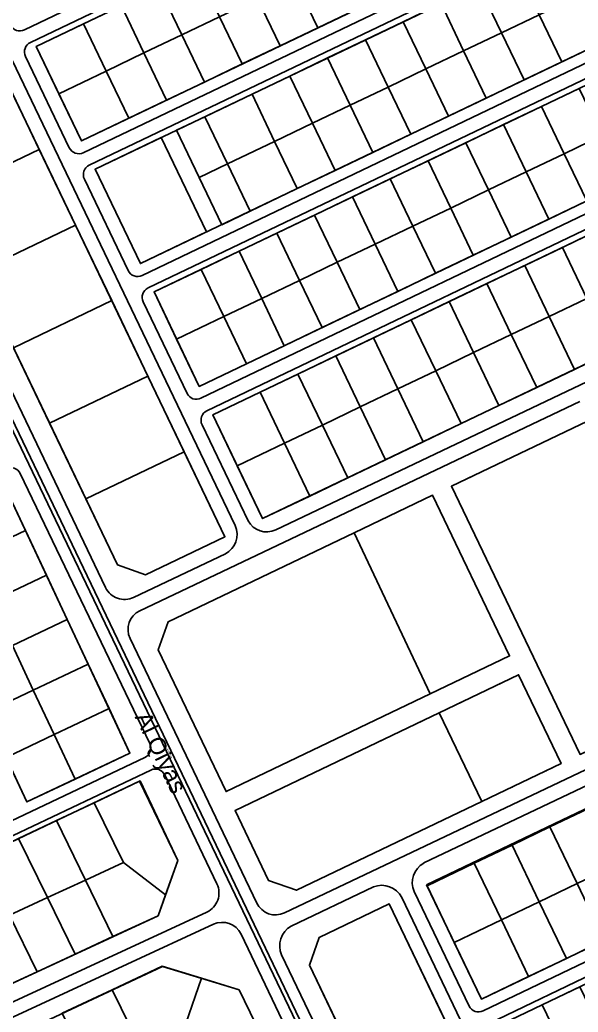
# Model space of a CAD drawing. Header units: metres. Extents: x 678805 to 1359287, y 2747329 to 5497370.
# Drawn here: x 679315.4 to 679581.8, y 2748368.6 to 2748842.5 of the extents above; entities that cross this region are included whole.
import ezdxf
from ezdxf.enums import TextEntityAlignment as Align

# ---------------------------------------------------------------- set-up
doc = ezdxf.new("R2010")
doc.units = ezdxf.units.M
doc.linetypes.add('XREF_MON_GENERAL_LAYOUT$0$ACAD_ISO03W100', pattern=[30, 12, -18])
for name, color, linetype in [('00_XREF_TWQ_URBAN CONTEXT', 7, 'Continuous'), ('XREF_MON_EIT SUPPORT$0$01-TX-NOM Carrers-500', 253, 'Continuous'), ('XREF_MON_EIT SUPPORT$0$01-TX-NOM Carrers_1-2000', 8, 'Continuous'), ('XREF_MON_EIT SUPPORT$0$L-Límite Acera', 9, 'Continuous'), ('XREF_MON_EIT SUPPORT$0$L-Límite Parcela', 5, 'Continuous'), ('XREF_MON_GENERAL_LAYOUT$0$00_Sorround Parcels', 252, 'XREF_MON_GENERAL_LAYOUT$0$ACAD_ISO03W100'), ('XREF_MON_URBAN CONTEXT$0$Parcel', 7, 'Continuous'), ('XREF_MON_URBAN CONTEXT$0$XREF_MON_EIT SUPPORT', 7, 'Continuous')]:
    doc.layers.add(name, color=color, linetype=linetype)
doc.layers.add('02-L-Waterfeatures 01', color=7, linetype='Continuous', true_color=0x4da6ff)
doc.styles.add('XREF_MON_EIT SUPPORT$0$Standard', font='arial.ttf')
doc.styles.add('XREF_MON_GENERAL_LAYOUT$0$Standard', font='arial.ttf')

# ---------------------------------------------------------------- blocks, each defined once
blk = doc.blocks.new('XREF_MON_EIT SUPPORT')
at = {"layer": 'XREF_MON_EIT SUPPORT$0$L-Límite Acera'}
for p, q in [((679356.31, 2748571.34), (679190.51, 2748917.57)), ((679281.83, 2748885.41), (679418.1, 2748600.94)), ((679437.47, 2748598.92), (679579.62, 2748666.56)), ((679402.32, 2748649.14), (679424.33, 2748603.21)), ((679413.45, 2748587.49), (679369.65, 2748566.64)), ((679508.14, 2748439.85), (679654.61, 2748509.55)), ((679539.27, 2748363.25), (679785.84, 2748481.37)), ((679444.8, 2748409.71), (679484.12, 2748428.42)), ((679497.62, 2748423.36), (679653, 2748099.01)), ((679529.75, 2748371.55), (679503.58, 2748426.2)), ((679637.91, 2747983.27), (679440.3, 2748395.94))]:
    blk.add_line(p, q, dxfattribs=at)
for points in [[(679546.11, 2748947.1), (679317.58, 2748837.63)], [(679320.43, 2748831.68), (679548.96, 2748941.15)], [(679574.19, 2748888.48), (679345.66, 2748779.01)], [(679348.51, 2748773.05), (679577.04, 2748882.53)], [(679602.27, 2748829.86), (679373.74, 2748720.39)], [(679338.99, 2748781.36), (679318.08, 2748825.01)], [(679376.59, 2748714.43), (679605.12, 2748823.91)], [(679630.35, 2748771.24), (679401.82, 2748661.77)], [(679367.07, 2748722.74), (679346.16, 2748766.39)], [(679633.2, 2748765.29), (679404.67, 2748655.81)], [(679395.15, 2748664.11), (679374.24, 2748707.76)], [(679582.64, 2748660.24), (679372.67, 2748560.33)], [(679782.99, 2748487.32), (679536.42, 2748369.21)]]:
    blk.add_lwpolyline(points, dxfattribs=at)
for points in [[(679188.17, 2748904.86), (679638.93, 2747963.55, 0.412975), (679640.26, 2747963.08), (679640.26, 2747963.08, 0.415453), (679640.73, 2747964.41), (679189.97, 2748905.73)], [(679310.91, 2748839.98, 0.414214), (679317.58, 2748837.63)], [(679320.43, 2748831.68, 0.414213), (679318.08, 2748825.01)], [(679338.99, 2748781.36, 0.414214), (679345.66, 2748779.01)], [(679348.51, 2748773.05, 0.414213), (679346.16, 2748766.39)], [(679367.07, 2748722.74, 0.414214), (679373.74, 2748720.39)], [(679579.62, 2748666.56), (679657.24, 2748703.49, 0.402053), (679661.88, 2748717.01, 0.399634)], [(679376.59, 2748714.43, 0.414213), (679374.24, 2748707.76)], [(679395.15, 2748664.11, 0.414214), (679401.82, 2748661.77)], [(679404.67, 2748655.81, 0.414213), (679402.32, 2748649.14)], [(679139.46, 2748545.67), (679308.9, 2748628.12, -0.41606), (679315.6, 2748625.79), (679377.34, 2748496.86, -0.415122), (679374.97, 2748490.18), (679205.85, 2748409.84)], [(679367.97, 2748546.99), (679428.43, 2748420.73, 0.413501), (679441.74, 2748416.02), (679652.54, 2748516.33)], [(679208.75, 2748403.91), (679377.85, 2748484.24, -0.413305), (679384.51, 2748481.89), (679409.44, 2748429.82, -0.418094), (679404.62, 2748416.42), (679239.88, 2748340.2)], [(679242.78, 2748334.27), (679407.71, 2748410.58, -0.410344), (679420.93, 2748405.82), (679443.95, 2748357.76, -0.415536), (679441.58, 2748351.08), (679310.21, 2748288.9)], [(679529.75, 2748371.55, 0.414214), (679536.42, 2748369.21)]]:
    blk.add_lwpolyline(points, format="xyb", dxfattribs=at)
for centre, radius, start, end in [((679433.15, 2748607.96), 10.02, 208.2564, 295.5478), ((679408.85, 2748596.61), 10.22, 296.8127, 25.0918), ((679365.33, 2748575.66), 10, 205.588, 295.5961), ((679376.99, 2748551.31), 10, 115.5961, 205.588), ((679513.24, 2748430.55), 10.6, 118.798, 204.2527), ((679488.1, 2748418.48), 10.7, 27.1387, 111.8266), ((679450.24, 2748400.31), 10.86, 120.0582, 203.7251)]:
    blk.add_arc(centre, radius, start, end, dxfattribs=at)
at = {"layer": 'XREF_MON_EIT SUPPORT$0$L-Límite Parcela'}
for points in [[(679413.2, 2748595.64), (679272.79, 2748888.75), (679277.49, 2748902.09), (679258.61, 2748941.4)], [(679548.7, 2748937.76), (679323.24, 2748829.75)], [(679413.2, 2748595.64), (679375.3, 2748577.49), (679361.96, 2748582.18), (679203.85, 2748912.37)], [(679344.84, 2748784.66), (679570.3, 2748892.66)], [(679576.78, 2748879.13), (679351.32, 2748771.13)], [(679344.84, 2748784.66), (679323.24, 2748829.75)], [(679372.92, 2748726.04), (679598.38, 2748834.04)], [(679604.86, 2748820.51), (679379.4, 2748712.51)], [(679401, 2748667.41), (679626.47, 2748775.42)], [(679372.92, 2748726.04), (679351.32, 2748771.13)], [(679632.95, 2748761.89), (679407.48, 2748653.89)], [(679401, 2748667.41), (679379.4, 2748712.51)], [(679656.71, 2748712.29), (679431.24, 2748604.28)], [(679431.24, 2748604.28), (679407.48, 2748653.89)], [(679509.48, 2748429.38), (679753.07, 2748545.86)], [(679785.59, 2748477.97), (679542.08, 2748361.33)], [(679535.6, 2748374.85), (679509.48, 2748429.38)], [(679491.64, 2748420.33), (679458.22, 2748404.32), (679453.52, 2748390.98), (679602.96, 2748078.92)], [(679645.45, 2748099.27), (679491.64, 2748420.33)]]:
    blk.add_lwpolyline(points, dxfattribs=at)
for points in [[(679257.97, 2748598.58), (679318.75, 2748469), (679367.91, 2748492.35), (679306.91, 2748622.4)], [(679249.95, 2748353.87), (679381.36, 2748414.68), (679390.78, 2748441.07), (679372.73, 2748479.05), (679223.44, 2748408.13)], [(679433.11, 2748352.45), (679420.01, 2748379.28), (679383.49, 2748390.48), (679288.63, 2748346.06), (679313.22, 2748295.71)]]:
    blk.add_lwpolyline(points, close=True, dxfattribs=at)
at = {"layer": 'XREF_MON_EIT SUPPORT$0$L-Límite Parcela', "ltscale": 10}
blk.add_lwpolyline([(679535.6, 2748374.85), (679779.11, 2748491.5)], dxfattribs=at)
at = {"layer": 'XREF_MON_EIT SUPPORT$0$01-TX-NOM Carrers-500', "ltscale": 0.3, "style": 'XREF_MON_EIT SUPPORT$0$Standard'}
blk.add_text('Al Qiyas', height=1, rotation=295.6936, dxfattribs=at).set_placement((679385.16, 2748494.44))
at = {"layer": 'XREF_MON_EIT SUPPORT$0$01-TX-NOM Carrers_1-2000', "ltscale": 0.3, "style": 'XREF_MON_EIT SUPPORT$0$Standard'}
blk.add_text('Al Qiyas', height=8, rotation=295.7375, dxfattribs=at).set_placement((679370.09, 2748509.63))
blk = doc.blocks.new('XREF_MON_URBAN CONTEXT')
at = {"layer": 'XREF_MON_URBAN CONTEXT$0$Parcel'}
for points in [[(679475.61, 2748847.3), (679457.57, 2748838.66), (679446.77, 2748861.21), (679464.81, 2748869.85), (679475.61, 2748847.3)], [(679563.23, 2748844.92), (679545.2, 2748836.28), (679534.39, 2748858.83), (679552.43, 2748867.47), (679563.23, 2748844.92)], [(679410.69, 2748843.93), (679392.66, 2748835.28), (679381.86, 2748857.83), (679399.89, 2748866.47), (679410.69, 2748843.93)], [(679392.66, 2748835.28), (679374.62, 2748826.64), (679363.82, 2748849.19), (679381.86, 2748857.83), (679392.66, 2748835.28)], [(679457.57, 2748838.66), (679439.53, 2748830.02), (679428.73, 2748852.57), (679446.77, 2748861.21), (679457.57, 2748838.66)], [(679545.2, 2748836.28), (679527.16, 2748827.64), (679516.36, 2748850.19), (679534.39, 2748858.83), (679545.2, 2748836.28)], [(679574.03, 2748822.38), (679563.23, 2748844.92), (679587.58, 2748856.59), (679598.38, 2748834.04), (679574.03, 2748822.38)], [(679374.62, 2748826.64), (679356.58, 2748818), (679345.78, 2748840.55), (679363.82, 2748849.19), (679374.62, 2748826.64)], [(679439.53, 2748830.02), (679421.49, 2748821.38), (679410.69, 2748843.93), (679428.73, 2748852.57), (679439.53, 2748830.02)], [(679527.16, 2748827.64), (679509.12, 2748819), (679498.32, 2748841.55), (679516.36, 2748850.19), (679527.16, 2748827.64)], [(679421.49, 2748821.38), (679403.46, 2748812.74), (679392.66, 2748835.28), (679410.69, 2748843.93), (679421.49, 2748821.38)], [(679574.03, 2748822.38), (679556, 2748813.74), (679545.2, 2748836.28), (679563.23, 2748844.92), (679574.03, 2748822.38)], [(679356.58, 2748818), (679334.04, 2748807.2), (679323.24, 2748829.75), (679345.78, 2748840.55), (679356.58, 2748818)], [(679509.12, 2748819), (679491.08, 2748810.36), (679480.28, 2748832.91), (679498.32, 2748841.55), (679509.12, 2748819)], [(679403.46, 2748812.74), (679385.42, 2748804.1), (679374.62, 2748826.64), (679392.66, 2748835.28), (679403.46, 2748812.74)], [(679556, 2748813.74), (679537.96, 2748805.1), (679527.16, 2748827.64), (679545.2, 2748836.28), (679556, 2748813.74)], [(679491.08, 2748810.36), (679473.05, 2748801.72), (679462.25, 2748824.27), (679480.28, 2748832.91), (679491.08, 2748810.36)], [(679385.42, 2748804.1), (679367.38, 2748795.46), (679356.58, 2748818), (679374.62, 2748826.64), (679385.42, 2748804.1)], [(679537.96, 2748805.1), (679519.92, 2748796.46), (679509.12, 2748819), (679527.16, 2748827.64), (679537.96, 2748805.1)], [(679473.05, 2748801.72), (679455.01, 2748793.08), (679444.21, 2748815.63), (679462.25, 2748824.27), (679473.05, 2748801.72)], [(679324.64, 2748780.53), (679277.74, 2748758.06), (679260.46, 2748794.14), (679307.36, 2748816.6), (679324.64, 2748780.53)], [(679367.38, 2748795.46), (679344.84, 2748784.66), (679334.04, 2748807.2), (679356.58, 2748818), (679367.38, 2748795.46)], [(679455.01, 2748793.08), (679436.97, 2748784.44), (679426.17, 2748806.99), (679444.21, 2748815.63), (679455.01, 2748793.08)], [(679519.92, 2748796.46), (679501.88, 2748787.82), (679491.08, 2748810.36), (679509.12, 2748819), (679519.92, 2748796.46)], [(679436.97, 2748784.44), (679414.43, 2748773.64), (679403.62, 2748796.19), (679426.17, 2748806.99), (679436.97, 2748784.44)], [(679501.88, 2748787.82), (679483.85, 2748779.17), (679473.05, 2748801.72), (679491.08, 2748810.36), (679501.88, 2748787.82)], [(679593.12, 2748787.17), (679575.08, 2748778.53), (679564.28, 2748801.07), (679582.32, 2748809.71), (679593.12, 2748787.17)], [(679483.85, 2748779.17), (679465.81, 2748770.53), (679455.01, 2748793.08), (679473.05, 2748801.72), (679483.85, 2748779.17)], [(679575.08, 2748778.53), (679557.04, 2748769.89), (679546.24, 2748792.43), (679564.28, 2748801.07), (679575.08, 2748778.53)], [(679414.43, 2748773.64), (679400.9, 2748767.16), (679390.1, 2748789.71), (679403.62, 2748796.19), (679414.43, 2748773.64)], [(679465.81, 2748770.53), (679447.77, 2748761.89), (679436.97, 2748784.44), (679455.01, 2748793.08), (679465.81, 2748770.53)], [(679557.04, 2748769.89), (679539.01, 2748761.25), (679528.21, 2748783.79), (679546.24, 2748792.43), (679557.04, 2748769.89)], [(679603.92, 2748764.62), (679585.88, 2748755.98), (679575.08, 2748778.53), (679593.12, 2748787.17), (679603.92, 2748764.62)], [(679404.48, 2748741.16), (679372.92, 2748726.04), (679351.32, 2748771.13), (679382.88, 2748786.25), (679404.48, 2748741.16)], [(679447.77, 2748761.89), (679425.23, 2748751.09), (679414.43, 2748773.64), (679436.97, 2748784.44), (679447.77, 2748761.89)], [(679539.01, 2748761.25), (679520.97, 2748752.6), (679510.17, 2748775.15), (679528.21, 2748783.79), (679539.01, 2748761.25)], [(679341.92, 2748744.45), (679295.02, 2748721.98), (679277.74, 2748758.06), (679324.64, 2748780.53), (679341.92, 2748744.45)], [(679585.88, 2748755.98), (679567.84, 2748747.34), (679557.04, 2748769.89), (679575.08, 2748778.53), (679585.88, 2748755.98)], [(679425.23, 2748751.09), (679411.7, 2748744.61), (679400.9, 2748767.16), (679414.43, 2748773.64), (679425.23, 2748751.09)], [(679520.97, 2748752.6), (679502.93, 2748743.96), (679492.13, 2748766.51), (679510.17, 2748775.15), (679520.97, 2748752.6)], [(679567.84, 2748747.34), (679549.81, 2748738.7), (679539.01, 2748761.25), (679557.04, 2748769.89), (679567.84, 2748747.34)], [(679502.93, 2748743.96), (679484.89, 2748735.32), (679474.09, 2748757.87), (679492.13, 2748766.51), (679502.93, 2748743.96)], [(679549.81, 2748738.7), (679531.77, 2748730.06), (679520.97, 2748752.6), (679539.01, 2748761.25), (679549.81, 2748738.7)], [(679484.89, 2748735.32), (679466.86, 2748726.68), (679456.06, 2748749.23), (679474.09, 2748757.87), (679484.89, 2748735.32)], [(679466.86, 2748726.68), (679448.82, 2748718.04), (679438.02, 2748740.59), (679456.06, 2748749.23), (679466.86, 2748726.68)], [(679531.77, 2748730.06), (679513.73, 2748721.42), (679502.93, 2748743.96), (679520.97, 2748752.6), (679531.77, 2748730.06)], [(679359.2, 2748708.38), (679312.29, 2748685.91), (679295.02, 2748721.98), (679341.92, 2748744.45), (679359.2, 2748708.38)], [(679448.82, 2748718.04), (679430.78, 2748709.4), (679419.98, 2748731.95), (679438.02, 2748740.59), (679448.82, 2748718.04)], [(679513.73, 2748721.42), (679495.7, 2748712.78), (679484.89, 2748735.32), (679502.93, 2748743.96), (679513.73, 2748721.42)], [(679604.03, 2748718.1), (679585.99, 2748709.46), (679574.32, 2748733.81), (679592.36, 2748742.45), (679604.03, 2748718.1)], [(679495.7, 2748712.78), (679477.66, 2748704.14), (679466.86, 2748726.68), (679484.89, 2748735.32), (679495.7, 2748712.78)], [(679430.78, 2748709.4), (679412.75, 2748700.76), (679401.94, 2748723.31), (679419.98, 2748731.95), (679430.78, 2748709.4)], [(679585.99, 2748709.46), (679567.95, 2748700.82), (679556.29, 2748725.17), (679574.32, 2748733.81), (679585.99, 2748709.46)], [(679477.66, 2748704.14), (679459.62, 2748695.5), (679448.82, 2748718.04), (679466.86, 2748726.68), (679477.66, 2748704.14)], [(679567.95, 2748700.82), (679549.91, 2748692.18), (679538.25, 2748716.53), (679556.29, 2748725.17), (679567.95, 2748700.82)], [(679412.75, 2748700.76), (679390.2, 2748689.96), (679379.4, 2748712.51), (679401.94, 2748723.31), (679412.75, 2748700.76)], [(679459.62, 2748695.5), (679441.58, 2748686.86), (679430.78, 2748709.4), (679448.82, 2748718.04), (679459.62, 2748695.5)], [(679549.91, 2748692.18), (679531.88, 2748683.54), (679520.21, 2748707.89), (679538.25, 2748716.53), (679549.91, 2748692.18)], [(679376.48, 2748672.3), (679329.57, 2748649.83), (679312.29, 2748685.91), (679359.2, 2748708.38), (679376.48, 2748672.3)], [(679441.58, 2748686.86), (679423.55, 2748678.22), (679412.75, 2748700.76), (679430.78, 2748709.4), (679441.58, 2748686.86)], [(679531.88, 2748683.54), (679513.84, 2748674.9), (679502.18, 2748699.25), (679520.21, 2748707.89), (679531.88, 2748683.54)], [(679598.09, 2748684.21), (679580.05, 2748675.57), (679567.95, 2748700.82), (679585.99, 2748709.46), (679598.09, 2748684.21)], [(679423.55, 2748678.22), (679401, 2748667.41), (679390.2, 2748689.96), (679412.75, 2748700.76), (679423.55, 2748678.22)], [(679513.84, 2748674.9), (679495.8, 2748666.26), (679484.14, 2748690.61), (679502.18, 2748699.25), (679513.84, 2748674.9)], [(679580.05, 2748675.57), (679562.01, 2748666.93), (679549.91, 2748692.18), (679567.95, 2748700.82), (679580.05, 2748675.57)], [(679562.01, 2748666.93), (679543.97, 2748658.29), (679531.88, 2748683.54), (679549.91, 2748692.18), (679562.01, 2748666.93)], [(679495.8, 2748666.26), (679477.77, 2748657.62), (679466.1, 2748681.97), (679484.14, 2748690.61), (679495.8, 2748666.26)], [(679543.97, 2748658.29), (679525.94, 2748649.65), (679513.84, 2748674.9), (679531.88, 2748683.54), (679543.97, 2748658.29)], [(679477.77, 2748657.62), (679459.73, 2748648.98), (679448.06, 2748673.33), (679466.1, 2748681.97), (679477.77, 2748657.62)], [(679459.73, 2748648.98), (679441.69, 2748640.34), (679430.03, 2748664.69), (679448.06, 2748673.33), (679459.73, 2748648.98)], [(679525.94, 2748649.65), (679507.9, 2748641.01), (679495.8, 2748666.26), (679513.84, 2748674.9), (679525.94, 2748649.65)], [(679393.76, 2748636.23), (679346.84, 2748613.75), (679329.57, 2748649.83), (679376.48, 2748672.3), (679393.76, 2748636.23)], [(679441.69, 2748640.34), (679419.14, 2748629.54), (679407.48, 2748653.89), (679430.03, 2748664.69), (679441.69, 2748640.34)], [(679507.9, 2748641.01), (679489.86, 2748632.37), (679477.77, 2748657.62), (679495.8, 2748666.26), (679507.9, 2748641.01)], [(679489.86, 2748632.37), (679471.82, 2748623.73), (679459.73, 2748648.98), (679477.77, 2748657.62), (679489.86, 2748632.37)], [(679654.85, 2748526.23), (679582.7, 2748491.67), (679521.37, 2748619.74), (679593.52, 2748654.3), (679654.85, 2748526.23)], [(679471.82, 2748623.73), (679453.79, 2748615.08), (679441.69, 2748640.34), (679459.73, 2748648.98), (679471.82, 2748623.73)], [(679453.79, 2748615.08), (679431.24, 2748604.28), (679419.14, 2748629.54), (679441.69, 2748640.34), (679453.79, 2748615.08)], [(679346.84, 2748613.75), (679393.76, 2748636.23), (679413.2, 2748595.64), (679375.3, 2748577.49), (679361.96, 2748582.18), (679346.84, 2748613.75)], [(679318.07, 2748598.61), (679291.87, 2748586.17), (679280.83, 2748609.71), (679306.91, 2748622.4), (679318.07, 2748598.61)], [(679511.25, 2748520.64), (679474.85, 2748597.45), (679512.36, 2748615.42), (679549.07, 2748538.76), (679511.25, 2748520.64)], [(679328.04, 2748577.36), (679301.84, 2748564.91), (679291.87, 2748586.17), (679318.07, 2748598.61), (679328.04, 2748577.36)], [(679511.25, 2748520.64), (679413.79, 2748473.95), (679381.4, 2748541.6), (679386.1, 2748554.94), (679474.85, 2748597.45), (679511.25, 2748520.64)], [(679338.01, 2748556.11), (679311.81, 2748543.66), (679301.84, 2748564.91), (679328.04, 2748577.36), (679338.01, 2748556.11)], [(679347.98, 2748534.85), (679321.78, 2748522.41), (679311.81, 2748543.66), (679338.01, 2748556.11), (679347.98, 2748534.85)], [(679321.78, 2748522.41), (679298.82, 2748511.5), (679288.85, 2748532.75), (679311.81, 2748543.66), (679321.78, 2748522.41)], [(679357.95, 2748513.6), (679331.75, 2748501.15), (679321.78, 2748522.41), (679347.98, 2748534.85), (679357.95, 2748513.6)], [(679535.81, 2748469.21), (679515.51, 2748511.59), (679553.39, 2748529.74), (679573.69, 2748487.35), (679535.81, 2748469.21)], [(679331.75, 2748501.15), (679308.79, 2748490.24), (679298.82, 2748511.5), (679321.78, 2748522.41), (679331.75, 2748501.15)], [(679341.72, 2748479.9), (679331.75, 2748501.15), (679357.95, 2748513.6), (679367.92, 2748492.34), (679341.72, 2748479.9)], [(679535.81, 2748469.21), (679447.42, 2748426.86), (679434.09, 2748431.56), (679418.11, 2748464.93), (679515.51, 2748511.59), (679535.81, 2748469.21)], [(679341.72, 2748479.9), (679318.76, 2748468.99), (679308.79, 2748490.24), (679331.75, 2748501.15), (679341.72, 2748479.9)], [(679384.93, 2748424.68), (679364.77, 2748440.08), (679350.82, 2748468.64), (679372.42, 2748478.9), (679390.78, 2748441.07), (679384.93, 2748424.68)], [(679364.77, 2748440.08), (679346.65, 2748431.7), (679332.79, 2748460.08), (679350.82, 2748468.64), (679364.77, 2748440.08)], [(679599.3, 2748438.63), (679581.26, 2748429.99), (679568.3, 2748457.05), (679586.34, 2748465.69), (679599.3, 2748438.63)], [(679346.65, 2748431.7), (679328.54, 2748423.31), (679314.76, 2748451.51), (679332.79, 2748460.08), (679346.65, 2748431.7)], [(679581.26, 2748429.99), (679563.23, 2748421.35), (679550.26, 2748448.41), (679568.3, 2748457.05), (679581.26, 2748429.99)], [(679328.54, 2748423.31), (679310.42, 2748414.93), (679296.73, 2748442.95), (679314.76, 2748451.51), (679328.54, 2748423.31)], [(679563.23, 2748421.35), (679545.19, 2748412.71), (679532.23, 2748439.77), (679550.26, 2748448.41), (679563.23, 2748421.35)], [(679384.93, 2748424.68), (679381.36, 2748414.68), (679359.83, 2748404.71), (679346.65, 2748431.7), (679364.77, 2748440.08), (679384.93, 2748424.68)], [(679545.19, 2748412.71), (679522.64, 2748401.91), (679509.68, 2748428.97), (679532.23, 2748439.77), (679545.19, 2748412.71)], [(679612.26, 2748411.58), (679594.22, 2748402.94), (679581.26, 2748429.99), (679599.3, 2748438.63), (679612.26, 2748411.58)], [(679359.83, 2748404.71), (679341.72, 2748396.33), (679328.54, 2748423.31), (679346.65, 2748431.7), (679359.83, 2748404.71)], [(679594.22, 2748402.94), (679576.19, 2748394.3), (679563.23, 2748421.35), (679581.26, 2748429.99), (679594.22, 2748402.94)], [(679341.72, 2748396.33), (679323.6, 2748387.95), (679310.42, 2748414.93), (679328.54, 2748423.31), (679341.72, 2748396.33)], [(679522.32, 2748356.29), (679479.87, 2748335.97), (679453.52, 2748390.98), (679458.22, 2748404.32), (679491.64, 2748420.33), (679522.32, 2748356.29)], [(679576.19, 2748394.3), (679558.15, 2748385.66), (679545.19, 2748412.71), (679563.23, 2748421.35), (679576.19, 2748394.3)], [(679323.6, 2748387.95), (679305.48, 2748379.56), (679292.3, 2748406.55), (679310.42, 2748414.93), (679323.6, 2748387.95)], [(679558.15, 2748385.66), (679535.6, 2748374.85), (679522.64, 2748401.91), (679545.19, 2748412.71), (679558.15, 2748385.66)], [(679402.08, 2748384.78), (679394.58, 2748363.19), (679372.44, 2748352.71), (679359.43, 2748379.34), (679383.27, 2748390.55), (679402.08, 2748384.78)], [(679406.07, 2748339.65), (679394.58, 2748363.19), (679402.08, 2748384.78), (679420.01, 2748379.28), (679433.11, 2748352.45), (679406.07, 2748339.65)], [(679372.44, 2748352.71), (679348.56, 2748341.4), (679335.52, 2748368.1), (679359.43, 2748379.34), (679372.44, 2748352.71)], [(679595.63, 2748353.71), (679577.59, 2748345.07), (679564.63, 2748372.13), (679582.67, 2748380.77), (679595.63, 2748353.71)], [(679577.59, 2748345.07), (679555.04, 2748334.27), (679542.08, 2748361.33), (679564.63, 2748372.13), (679577.59, 2748345.07)]]:
    blk.add_lwpolyline(points, close=True, dxfattribs=at)
at = {"layer": 'XREF_MON_URBAN CONTEXT$0$XREF_MON_EIT SUPPORT'}
blk.add_blockref('XREF_MON_EIT SUPPORT', (0, 0), dxfattribs=at)
blk = doc.blocks.new('XREF_MON_GENERAL_LAYOUT')
at = {"layer": 'XREF_MON_GENERAL_LAYOUT$0$00_Sorround Parcels', "lineweight": 9, "ltscale": 0.1}
for points in [[(679521.37, 2748619.74), (679593.52, 2748654.3), (679654.87, 2748526.24), (679582.72, 2748491.67)], [(679512.35, 2748615.42), (679386.09, 2748554.94), (679381.39, 2748541.6), (679413.79, 2748473.96), (679549.06, 2748538.76)], [(679553.38, 2748529.74), (679418.1, 2748464.93), (679434.08, 2748431.56), (679447.42, 2748426.86), (679573.68, 2748487.35)]]:
    blk.add_lwpolyline(points, close=True, dxfattribs=at)
at = {"style": 'XREF_MON_GENERAL_LAYOUT$0$Standard'}
for tag, rotation, p in [('604,00', 330.2643, (679905.77, 2748776.56)), ('603,00', 330.2643, (679901.86, 2748753.48)), ('600,00', 133.826, (679944.6, 2748745.15)), ('602,00', 330.2643, (679883.32, 2748738.73)), ('601,00', 117.8906, (679920.97, 2748732.87)), ('601,00', 330.2643, (679864.78, 2748723.98)), ('600,00', 40.8833, (679777.41, 2748705.44, 1.17)), ('602,00', 330.2643, (679941.27, 2748705.48)), ('601,00', 40.8833, (679701.8, 2748703.89, 1.17)), ('598,00', 62.091, (679810.27, 2748702.62)), ('600,00', 330.2643, (679877.78, 2748691.13)), ('600,00', 19.5511, (679920.44, 2748685.5)), ('601,00', 330.2643, (679934.81, 2748683.8)), ('599,00', 330.2643, (679854.57, 2748679.06)), ('601,00', 88.3928, (679728.03, 2748671.32, -2)), ('600,00', 88.3928, (679743.91, 2748675.57)), ('599,00', 20.6086, (679924.26, 2748675.22)), ('602,00', 88.3928, (679711.83, 2748665.97, -1)), ('603,00', 88.3928, (679695.62, 2748660.61)), ('599,00', 40.8833, (679788.81, 2748655.83, 1.17)), ('601,00', 40.8833, (679627.61, 2748644.6, 1.17)), ('603,00', 41.7058, (679702.5, 2748628.48, 1.17)), ('600,00', 40.8833, (679645.92, 2748597.93, 1.17)), ('599,00', 34.2277, (679673.57, 2748555.14, 5.34))]:
    blk.add_attdef(tag, text='', height=1, rotation=rotation, dxfattribs=at).set_placement(p, align=Align.MIDDLE)
at = {"ltscale": 0.3, "style": 'XREF_MON_GENERAL_LAYOUT$0$Standard'}
for tag, rotation, p in [('603,50', 330.2643, (679911.5, 2748760.57)), ('602,50', 330.2643, (679892.86, 2748745.85)), ('600,50', 133.826, (679933.05, 2748738.73)), ('601,50', 330.2643, (679873.58, 2748731.67)), ('601,50', 101.2857, (679909.52, 2748726.95)), ('602,50', 330.2643, (679948.62, 2748713.86)), ('600,50', 39.606, (679743.24, 2748706.97)), ('600,50', 330.2643, (679880.27, 2748702.73)), ('600,50', 17.3537, (679917.62, 2748690.55)), ('599,50', 330.2643, (679867.2, 2748684.72)), ('599,50', 39.606, (679778.99, 2748677.24)), ('599,50', 18.8944, (679921.71, 2748680.58)), ('600,50', 88.3928, (679735.92, 2748673.59)), ('601,50', 88.3928, (679719.91, 2748668.58)), ('601,50', 39.606, (679610.51, 2748662.06)), ('602,50', 88.3928, (679703.47, 2748663.45)), ('598,50', 330.2643, (679861.77, 2748662.4)), ('601,00', 41.7058, (679736.04, 2748634.54)), ('600,00', 41.7058, (679752.31, 2748637.69)), ('599,00', 35.0835, (679763.04, 2748634.42, 1.17)), ('602,00', 41.7058, (679720.17, 2748633.1, 1.17)), ('600,00', 35.0835, (679747.06, 2748629.9, 1.17)), ('601,00', 35.0835, (679731.25, 2748625.24, 1.17)), ('600,50', 39.606, (679636.92, 2748621.34)), ('602,00', 35.0835, (679715.4, 2748620.64, 1.17)), ('599,50', 28.7604, (679659.48, 2748574.32))]:
    blk.add_attdef(tag, text='', height=1, rotation=rotation, dxfattribs=at).set_placement(p, align=Align.MIDDLE)

msp = doc.modelspace()

# ---------------------------------------------------------------- block references
at = {"layer": '00_XREF_TWQ_URBAN CONTEXT'}
msp.add_blockref('XREF_MON_URBAN CONTEXT', (0, 0), dxfattribs=at)
at = {"layer": '02-L-Waterfeatures 01', "color": 18, "true_color": 0x000000}
msp.add_blockref('XREF_MON_GENERAL_LAYOUT', (0, 0), dxfattribs=at)

doc.saveas('drawing.dxf')
